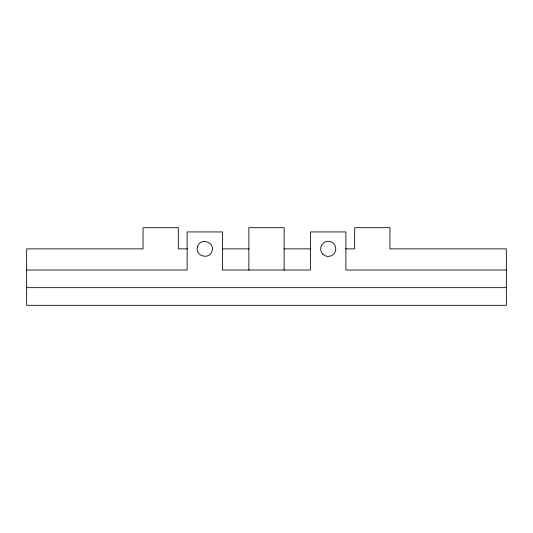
<?xml version="1.0" encoding="UTF-8"?>
<svg xmlns="http://www.w3.org/2000/svg" width="533" height="533" viewBox="0 0 533 533"><rect width="100%" height="100%" fill="white"/><g stroke="black" fill="none" stroke-linecap="round" stroke-linejoin="round"><path stroke-width="0.8" d="M187.469 248.864L178.322 248.864L178.322 227.698L143.051 227.698L143.051 248.864L26.65 248.864L26.65 305.302L506.35 305.302L506.35 248.864L389.949 248.864L389.949 227.698L354.678 227.698L354.678 248.864L345.531 248.864M222.408 248.864L249.031 248.864M283.969 248.864L310.592 248.864M26.65 270.024L187.136 270.024L187.136 231.935L222.408 231.935L222.408 270.024L310.592 270.024L310.592 231.935L345.864 231.935L345.864 270.024L506.35 270.024M26.65 287.66L506.35 287.66M284.136 270.171L284.136 227.698L248.864 227.698L248.864 270.171M197.45 246.899C194.572 256.213 209.935 260.331 212.101 250.83C214.979 241.516 199.615 237.398 197.45 246.899M322.865 254.228A7.582 7.582 0 0 0 335.55 250.83A7.582 7.582 0 0 0 326.263 241.536A7.582 7.582 0 0 0 322.865 254.228"/></g></svg>
